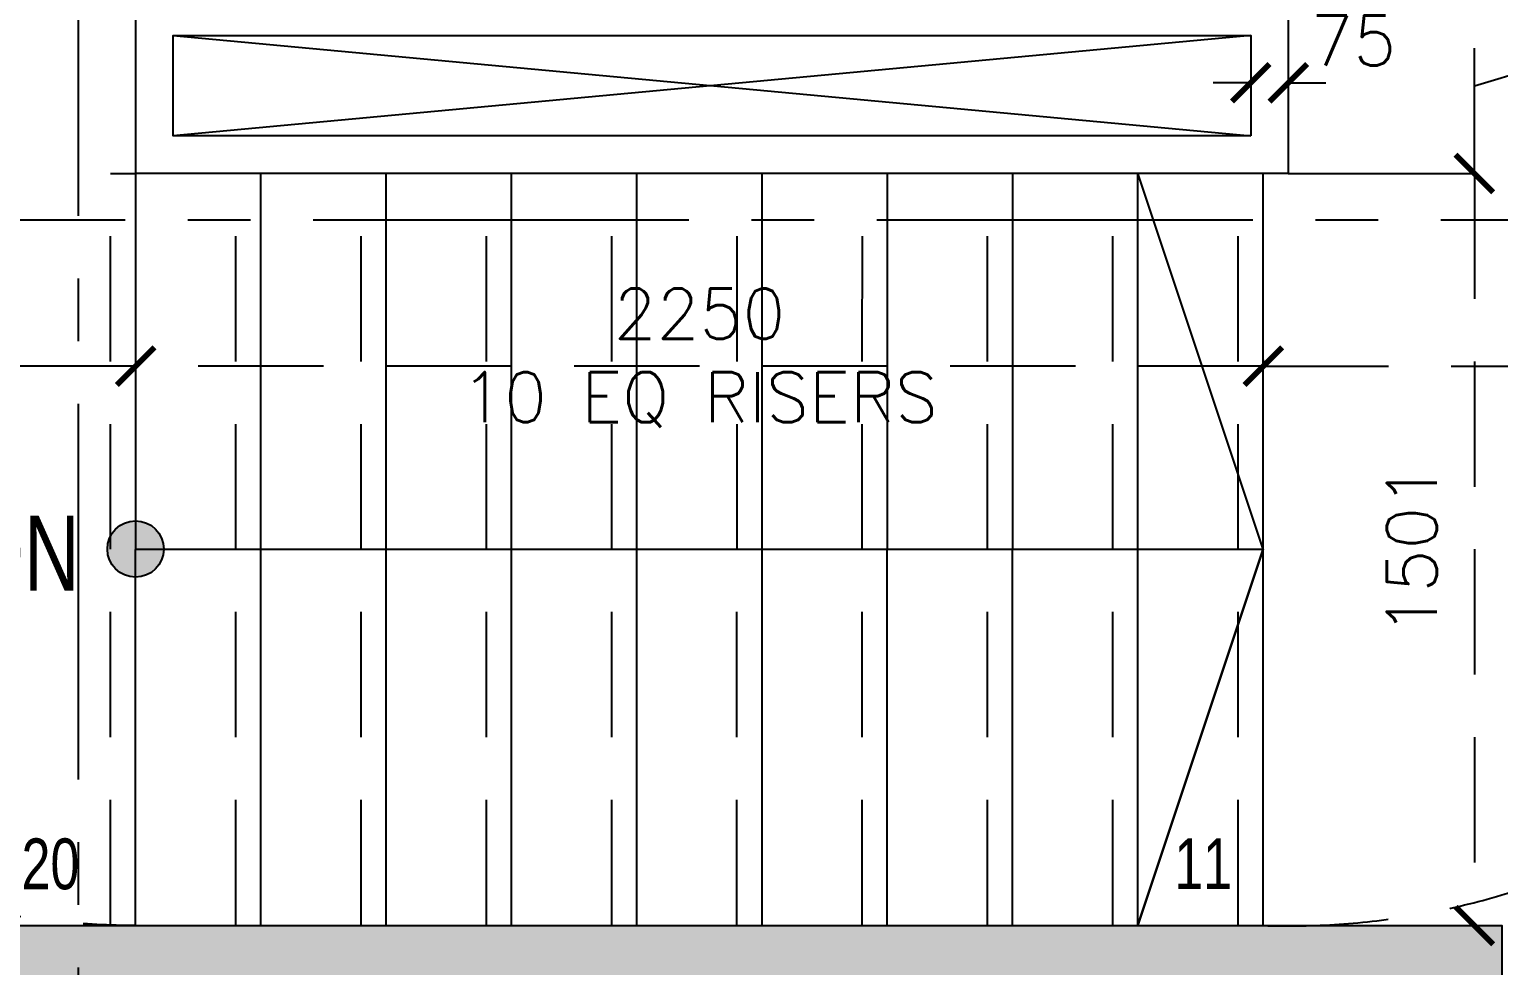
# Model space of a CAD drawing. Header units: millimetres. Extents: x 1135099 to 1230264, y -5736945 to -5695799.
# Drawn here: x 1209802 to 1212734, y -5719054 to -5717186 of the extents above; entities that cross this region are included whole.
import ezdxf

# ---------------------------------------------------------------- set-up
doc = ezdxf.new("R2010")
doc.units = ezdxf.units.MM
doc.header["$LTSCALE"] = 1000
doc.header["$MEASUREMENT"] = 0
for name, pattern in [('AUDIT_D_120904163729-0', [0]), ('T8 - TYPICAL FLOOR CORE$0$DASHED2', [0.375, 0.25, -0.125]), ('T8 - TYPICAL FLOOR CORE$0$HIDDEN', [0.375, 0.25, -0.125]), ('T8_REFUGE COLUMNS$0$CENTER2', [1.125, 0.75, -0.125, 0.125, -0.125])]:
    doc.linetypes.add(name, pattern=pattern)
doc.layers.get('0').update_dxf_attribs({"linetype": 'AUDIT_D_120904163729-0'})
for name, color, linetype in [('T8 - TYPICAL FLOOR CORE$0$A-DIMENSIONS', 2, 'T8 - TYPICAL FLOOR CORE$0$HIDDEN'), ('T8 - TYPICAL FLOOR CORE$0$A-FINISHED STAIRS', 1, 'Continuous'), ('T8 - TYPICAL FLOOR CORE$0$A-UNFINISHED STAIRS', 30, 'T8 - TYPICAL FLOOR CORE$0$DASHED2'), ('T8 - TYPICAL FLOOR CORE$0$A_rail', 253, 'Continuous'), ('T8 - TYPICAL FLOOR CORE$0$B-AR-ANNO-E DECK FLOOR$0$a-text', 4, 'Continuous'), ('T8 - TYPICAL FLOOR CORE$0$CUT-OUT', 49, 'Continuous'), ('T8 - TYPICAL FLOOR CORE$0$HATCH', 8, 'Continuous'), ('T8 - TYPICAL FLOOR CORE$0$STAIRS', 1, 'Continuous'), ('T8_REFUGE COLUMNS$0$A-CENTERLINE', 193, 'T8_REFUGE COLUMNS$0$CENTER2'), ('T8_REFUGE COLUMNS$1$A-RCC COLS', 3, 'Continuous'), ('T8_TYPICAL COLUMNS$0$A-RCC COLS', 3, 'Continuous')]:
    doc.layers.add(name, color=color, linetype=linetype)
doc.layers.add('T8 - TYPICAL FLOOR CORE$0$a-Text', color=4, linetype='Continuous', lineweight=0)
doc.layers.add('T8(T9 IS SIMILAR)$0$D&W', color=8, linetype='Continuous', lineweight=25)
doc.layers.add('T8_REFUGE COLUMNS$1$COL-HATCH', color=7, linetype='Continuous', lineweight=25, true_color=0xa3a3a3)
doc.styles.add('T8 - TYPICAL FLOOR CORE$0$ARIAL ARROW', font='swisscl.ttf')
doc.styles.add('T8 - TYPICAL FLOOR CORE$0$Romans 1', font='romans.shx', dxfattribs={"height": 100})
doc.dimstyles.new('T8 - TYPICAL FLOOR CORE$0$ALPINE S', dxfattribs={"dimscale": 0, "dimtxt": 100, "dimasz": 75, "dimexe": 0, "dimexo": 0, "dimgap": 75, "dimtad": 1, "dimdec": 0, "dimzin": 0, "dimdsep": 46, "dimtxsty": 'T8 - TYPICAL FLOOR CORE$0$Romans 1', "dimblk": 'T8 - TYPICAL FLOOR CORE$0$_ArchTick', "dimcen": 0.09, "dimclrd": 256, "dimclre": 256, "dimclrt": 7, "dimadec": 0, "dimazin": 0, "dimtfac": 1, "dimtdec": 0, "dimtofl": 0, "dimtmove": 1, "dimatfit": 0, "dimldrblk": 'T8 - TYPICAL FLOOR CORE$0$_Open90', "dimfxl": 1, "dimtolj": 1, "dimtzin": 0, "dimarcsym": 0})

# ---------------------------------------------------------------- blocks, each defined once
blk = doc.blocks.new('T8_REFUGE COLUMNS')
at = {"layer": 'T8_REFUGE COLUMNS$1$COL-HATCH', "linetype": 'ByBlock'}
h = blk.add_hatch(color=256, dxfattribs=at)
h.dxf.hatch_style = 1
h.paths.add_polyline_path([(1212742.1, -5719224.9), (1207452.1, -5719224.9), (1207452.1, -5718974.9), (1212742.1, -5718974.9)])
at = {"layer": 'T8_REFUGE COLUMNS$0$A-CENTERLINE'}
for p, q in [((1209902.1, -5728808.5), (1209902.1, -5698573.6)), ((1223494.9, -5717567.4), (1182495.9, -5717567.4))]:
    blk.add_line(p, q, dxfattribs=at)
at = {"layer": 'T8_REFUGE COLUMNS$1$A-RCC COLS', "linetype": 'ByBlock'}
blk.add_lwpolyline([(1212742.1, -5719224.9), (1207452.1, -5719224.9), (1207452.1, -5718974.9), (1212742.1, -5718974.9)], close=True, dxfattribs=at)
blk = doc.blocks.new('T8_TYPICAL COLUMNS')
at = {"layer": 'T8_TYPICAL COLUMNS$0$A-RCC COLS', "linetype": 'ByBlock'}
blk.add_blockref('T8_REFUGE COLUMNS', (0, 0), dxfattribs=at)
blk = doc.blocks.new('T8 - TYPICAL FLOOR CORE$0$A$C29262D9E')
at = {"layer": 'T8 - TYPICAL FLOOR CORE$0$STAIRS'}
h = blk.add_hatch(color=7, dxfattribs=at)
edge = h.paths.add_edge_path()
edge.add_arc((0, 0), 0.075, 0, 360)
at = {"layer": 'T8 - TYPICAL FLOOR CORE$0$STAIRS', "color": 7}
blk.add_circle((0, 0), 0.075, dxfattribs=at)
blk = doc.blocks.new('T8 - TYPICAL FLOOR CORE$0$_ArchTick')
at = {"color": 0, "linetype": 'ByBlock', "const_width": 0.15}
blk.add_lwpolyline([(-0.5, -0.5), (0.5, 0.5)], dxfattribs=at)
blk = doc.blocks.new('*D870')
at = {"layer": 'T8 - TYPICAL FLOOR CORE$0$A-DIMENSIONS', "linetype": 'T8 - TYPICAL FLOOR CORE$0$HIDDEN', "lineweight": -2, "transparency": 16777216}
for p, q in [((1208515.7, -5717976.4), (1208515.7, -5717858.5)), ((1210015.9, -5718058.1), (1210015.9, -5717858.5))]:
    blk.add_line(p, q, dxfattribs=at)
at = {"layer": 'T8 - TYPICAL FLOOR CORE$0$A-DIMENSIONS', "lineweight": -2, "transparency": 16777216}
blk.add_line((1210015.9, -5717858.5), (1208515.7, -5717858.5), dxfattribs=at)
at = {"layer": 'T8 - TYPICAL FLOOR CORE$0$A-DIMENSIONS', "linetype": 'ByBlock', "lineweight": -2, "transparency": 16777216, "xscale": 75, "yscale": 75, "zscale": 75, "rotation": 180}
blk.add_blockref('T8 - TYPICAL FLOOR CORE$0$_ArchTick', (1208515.7, -5717858.5), dxfattribs=at)
at = {"layer": 'T8 - TYPICAL FLOOR CORE$0$A-DIMENSIONS', "linetype": 'ByBlock', "lineweight": -2, "transparency": 16777216, "xscale": 75, "yscale": 75, "zscale": 75}
blk.add_blockref('T8 - TYPICAL FLOOR CORE$0$_ArchTick', (1210015.9, -5717858.5), dxfattribs=at)
at = {"layer": 'T8 - TYPICAL FLOOR CORE$0$A-DIMENSIONS', "color": 7, "linetype": 'ByBlock', "transparency": 16777216, "insert": (1209265.8, -5717733.5), "char_height": 100, "attachment_point": 5, "style": 'T8 - TYPICAL FLOOR CORE$0$Romans 1'}
blk.add_mtext('\\A1;1500', dxfattribs=at)
blk = doc.blocks.new('T8 - TYPICAL FLOOR CORE$0$_Open90')
at = {"color": 0, "linetype": 'ByBlock', "lineweight": -2}
for p, q in [((-0.5, 0.5), (0, 0)), ((0, 0), (-1, 0)), ((0, 0), (-0.5, -0.5))]:
    blk.add_line(p, q, dxfattribs=at)
blk = doc.blocks.new('*D871')
at = {"layer": 'T8 - TYPICAL FLOOR CORE$0$A-DIMENSIONS', "linetype": 'T8 - TYPICAL FLOOR CORE$0$HIDDEN', "lineweight": -2, "transparency": 16777216}
for p, q in [((1212265.9, -5717846.2), (1212265.9, -5717858.5)), ((1213815.7, -5717846.2), (1213815.7, -5717858.5))]:
    blk.add_line(p, q, dxfattribs=at)
at = {"layer": 'T8 - TYPICAL FLOOR CORE$0$A-DIMENSIONS', "lineweight": -2, "transparency": 16777216}
blk.add_line((1212265.9, -5717858.5), (1213815.7, -5717858.5), dxfattribs=at)
at = {"layer": 'T8 - TYPICAL FLOOR CORE$0$A-DIMENSIONS', "linetype": 'ByBlock', "lineweight": -2, "transparency": 16777216, "xscale": 75, "yscale": 75, "zscale": 75, "rotation": 180}
blk.add_blockref('T8 - TYPICAL FLOOR CORE$0$_ArchTick', (1212265.9, -5717858.5), dxfattribs=at)
at = {"layer": 'T8 - TYPICAL FLOOR CORE$0$A-DIMENSIONS', "linetype": 'ByBlock', "lineweight": -2, "transparency": 16777216, "xscale": 75, "yscale": 75, "zscale": 75}
blk.add_blockref('T8 - TYPICAL FLOOR CORE$0$_ArchTick', (1213815.7, -5717858.5), dxfattribs=at)
at = {"layer": 'T8 - TYPICAL FLOOR CORE$0$A-DIMENSIONS', "color": 7, "linetype": 'ByBlock', "transparency": 16777216, "insert": (1213040.8, -5717733.5), "char_height": 100, "attachment_point": 5, "style": 'T8 - TYPICAL FLOOR CORE$0$Romans 1'}
blk.add_mtext('\\A1;1550', dxfattribs=at)
blk = doc.blocks.new('*D872')
at = {"layer": 'T8 - TYPICAL FLOOR CORE$0$A-DIMENSIONS', "linetype": 'T8 - TYPICAL FLOOR CORE$0$HIDDEN', "lineweight": -2, "transparency": 16777216}
for p, q in [((1210015.9, -5718058.1), (1210015.9, -5717858.5)), ((1212265.9, -5718058.1), (1212265.9, -5717858.5))]:
    blk.add_line(p, q, dxfattribs=at)
at = {"layer": 'T8 - TYPICAL FLOOR CORE$0$A-DIMENSIONS', "lineweight": -2, "transparency": 16777216}
blk.add_line((1212265.9, -5717858.5), (1210015.9, -5717858.5), dxfattribs=at)
at = {"layer": 'T8 - TYPICAL FLOOR CORE$0$A-DIMENSIONS', "linetype": 'ByBlock', "lineweight": -2, "transparency": 16777216, "xscale": 75, "yscale": 75, "zscale": 75, "rotation": 180}
blk.add_blockref('T8 - TYPICAL FLOOR CORE$0$_ArchTick', (1210015.9, -5717858.5), dxfattribs=at)
at = {"layer": 'T8 - TYPICAL FLOOR CORE$0$A-DIMENSIONS', "linetype": 'ByBlock', "lineweight": -2, "transparency": 16777216, "xscale": 75, "yscale": 75, "zscale": 75}
blk.add_blockref('T8 - TYPICAL FLOOR CORE$0$_ArchTick', (1212265.9, -5717858.5), dxfattribs=at)
at = {"layer": 'T8 - TYPICAL FLOOR CORE$0$A-DIMENSIONS', "color": 7, "linetype": 'ByBlock', "transparency": 16777216, "insert": (1211140.9, -5717841.9), "char_height": 100, "attachment_point": 5, "style": 'T8 - TYPICAL FLOOR CORE$0$Romans 1'}
blk.add_mtext('\\A1;2250\\P10 EQ RISERS', dxfattribs=at)
blk = doc.blocks.new('*D854')
at = {"layer": 'T8 - TYPICAL FLOOR CORE$0$A-DIMENSIONS', "lineweight": -2, "transparency": 16777216}
for p, q in [((1212240.9, -5717293), (1212165.9, -5717293)), ((1212315.9, -5717293), (1212390.9, -5717293))]:
    blk.add_line(p, q, dxfattribs=at)
at = {"layer": 'T8 - TYPICAL FLOOR CORE$0$A-DIMENSIONS', "linetype": 'T8 - TYPICAL FLOOR CORE$0$HIDDEN', "lineweight": -2, "transparency": 16777216}
for p, q in [((1212240.9, -5717299), (1212240.9, -5717293)), ((1212315.9, -5717299), (1212315.9, -5717293))]:
    blk.add_line(p, q, dxfattribs=at)
at = {"layer": 'T8 - TYPICAL FLOOR CORE$0$A-DIMENSIONS', "linetype": 'ByBlock', "lineweight": -2, "transparency": 16777216, "xscale": 75, "yscale": 75, "zscale": 75}
blk.add_blockref('T8 - TYPICAL FLOOR CORE$0$_ArchTick', (1212240.9, -5717293), dxfattribs=at)
at = {"layer": 'T8 - TYPICAL FLOOR CORE$0$A-DIMENSIONS', "linetype": 'ByBlock', "lineweight": -2, "transparency": 16777216, "xscale": 75, "yscale": 75, "zscale": 75, "rotation": 180}
blk.add_blockref('T8 - TYPICAL FLOOR CORE$0$_ArchTick', (1212315.9, -5717293), dxfattribs=at)
at = {"layer": 'T8 - TYPICAL FLOOR CORE$0$A-DIMENSIONS', "color": 7, "linetype": 'ByBlock', "transparency": 16777216, "insert": (1212445.7, -5717208.9), "char_height": 100, "attachment_point": 5, "style": 'T8 - TYPICAL FLOOR CORE$0$Romans 1'}
blk.add_mtext('\\A1;75', dxfattribs=at)
blk = doc.blocks.new('*D863')
at = {"layer": 'T8 - TYPICAL FLOOR CORE$0$A-DIMENSIONS', "linetype": 'T8 - TYPICAL FLOOR CORE$0$HIDDEN', "lineweight": -2, "transparency": 16777216}
for p, q in [((1212315.9, -5717474), (1212687.2, -5717474)), ((1212315.9, -5718974.9), (1212687.2, -5718974.9))]:
    blk.add_line(p, q, dxfattribs=at)
at = {"layer": 'T8 - TYPICAL FLOOR CORE$0$A-DIMENSIONS', "lineweight": -2, "transparency": 16777216}
blk.add_line((1212687.2, -5717474), (1212687.2, -5718974.9), dxfattribs=at)
at = {"layer": 'T8 - TYPICAL FLOOR CORE$0$A-DIMENSIONS', "linetype": 'ByBlock', "lineweight": -2, "transparency": 16777216, "xscale": 75, "yscale": 75, "zscale": 75}
for p, rotation in [((1212687.2, -5717474), 90), ((1212687.2, -5718974.9), 270)]:
    blk.add_blockref('T8 - TYPICAL FLOOR CORE$0$_ArchTick', p, dxfattribs=dict(at, rotation=rotation))
at = {"layer": 'T8 - TYPICAL FLOOR CORE$0$A-DIMENSIONS', "color": 7, "linetype": 'ByBlock', "transparency": 16777216, "insert": (1212562.2, -5718224.4), "char_height": 100, "attachment_point": 5, "rotation": 90, "style": 'T8 - TYPICAL FLOOR CORE$0$Romans 1'}
blk.add_mtext('\\A1;1501', dxfattribs=at)
blk = doc.blocks.new('*D865')
at = {"layer": 'T8 - TYPICAL FLOOR CORE$0$A-DIMENSIONS', "lineweight": -2, "transparency": 16777216}
for p, q in [((1212949.7, -5717220.3), (1212949.7, -5716813.2)), ((1212687.2, -5717124.1), (1212687.2, -5717049.1)), ((1212687.2, -5717474), (1212687.2, -5717124.1)), ((1212687.2, -5717299), (1212949.7, -5717220.3)), ((1212687.2, -5717474), (1212687.2, -5717549))]:
    blk.add_line(p, q, dxfattribs=at)
at = {"layer": 'T8 - TYPICAL FLOOR CORE$0$A-DIMENSIONS', "linetype": 'T8 - TYPICAL FLOOR CORE$0$HIDDEN', "lineweight": -2, "transparency": 16777216}
for p, q in [((1212501.6, -5717124.1), (1212687.2, -5717124.1)), ((1212501.6, -5717474), (1212687.2, -5717474))]:
    blk.add_line(p, q, dxfattribs=at)
at = {"layer": 'T8 - TYPICAL FLOOR CORE$0$A-DIMENSIONS', "linetype": 'ByBlock', "lineweight": -2, "transparency": 16777216, "xscale": 75, "yscale": 75, "zscale": 75}
for p, rotation in [((1212687.2, -5717124.1), 270), ((1212687.2, -5717474), 90)]:
    blk.add_blockref('T8 - TYPICAL FLOOR CORE$0$_ArchTick', p, dxfattribs=dict(at, rotation=rotation))
at = {"layer": 'T8 - TYPICAL FLOOR CORE$0$A-DIMENSIONS', "color": 7, "linetype": 'ByBlock', "transparency": 16777216, "insert": (1212824.7, -5717016.7), "char_height": 100, "attachment_point": 5, "rotation": 90, "style": 'T8 - TYPICAL FLOOR CORE$0$Romans 1'}
blk.add_mtext('\\A1;350', dxfattribs=at)
blk = doc.blocks.new('T8 - TYPICAL FLOOR CORE')
at = {"layer": 'T8 - TYPICAL FLOOR CORE$0$A-FINISHED STAIRS'}
for p, q in [((1210015.7, -5718974), (1210015.9, -5717474, 0.4)), ((1210265.7, -5718974), (1210265.9, -5717474, 0.4)), ((1210515.7, -5718974), (1210515.9, -5717474, 0.4)), ((1210765.7, -5718974), (1210765.9, -5717474, 0.4)), ((1211015.7, -5718974), (1211015.9, -5717474, 0.4)), ((1211265.7, -5718974), (1211265.9, -5717474, 0.4)), ((1211515.7, -5718974), (1211515.9, -5717474, 0.4)), ((1211765.7, -5718974), (1211765.9, -5717474, 0.4)), ((1212015.7, -5718974), (1212015.9, -5717474, 0.4)), ((1212265.7, -5718974), (1212265.9, -5717474, 0.4))]:
    blk.add_line(p, q, dxfattribs=at)
at = {"layer": 'T8 - TYPICAL FLOOR CORE$0$A-UNFINISHED STAIRS', "linetype": 'T8 - TYPICAL FLOOR CORE$0$HIDDEN'}
for p, q in [((1209965.7, -5718974), (1209965.9, -5717474, 0.4)), ((1210215.7, -5718974), (1210215.9, -5717474, 0.4)), ((1210465.7, -5718974), (1210465.9, -5717474, 0.4)), ((1210715.7, -5718974), (1210715.9, -5717474, 0.4)), ((1210965.7, -5718974), (1210965.9, -5717474, 0.4)), ((1211215.7, -5718974), (1211215.9, -5717474, 0.4)), ((1211465.7, -5718974), (1211465.9, -5717474, 0.4)), ((1211715.7, -5718974), (1211715.9, -5717474, 0.4)), ((1211965.7, -5718974), (1211965.9, -5717474, 0.4)), ((1212215.7, -5718974), (1212215.9, -5717474, 0.4))]:
    blk.add_line(p, q, dxfattribs=at)
at = {"layer": 'T8 - TYPICAL FLOOR CORE$0$A-UNFINISHED STAIRS', "linetype": 'T8 - TYPICAL FLOOR CORE$0$HIDDEN', "elevation": 0.4}
blk.add_lwpolyline([(1209965.9, -5717474), (1210015.9, -5717474)], dxfattribs=at)
at = {"layer": 'T8 - TYPICAL FLOOR CORE$0$A_rail'}
for points in [[(1212315.9, -5717474), (1210015.9, -5717474), (1210015.9, -5717124), (1212315.9, -5717124)], [(1212240.9, -5717399), (1210090.9, -5717399), (1210090.9, -5717199), (1212240.9, -5717199)]]:
    blk.add_lwpolyline(points, close=True, dxfattribs=at)
at = {"layer": 'T8 - TYPICAL FLOOR CORE$0$CUT-OUT'}
for p, q in [((1212240.9, -5717199), (1210090.9, -5717399)), ((1210090.9, -5717199), (1212240.9, -5717399))]:
    blk.add_line(p, q, dxfattribs=at)
at = {"layer": 'T8 - TYPICAL FLOOR CORE$0$HATCH', "linetype": 'T8 - TYPICAL FLOOR CORE$0$HIDDEN'}
for centre, radius, start, end in [((1210016, -5717473.8, 0.7), 1500.2, 180.0714, 269.9908), ((1212315.7, -5717475.6, 0.7), 1500, 268.0898, 0)]:
    blk.add_arc(centre, radius, start, end, dxfattribs=at)
at = {"layer": 'T8 - TYPICAL FLOOR CORE$0$STAIRS', "color": 7, "elevation": -0.8}
blk.add_lwpolyline([(1210015.7, -5718223.4), (1212265.8, -5718224), (1212015.7, -5718974), (1212265.8, -5718224), (1212015.9, -5717473.3)], dxfattribs=at)
at = {"layer": 'T8 - TYPICAL FLOOR CORE$0$B-AR-ANNO-E DECK FLOOR$0$a-text', "xscale": 750, "yscale": 750, "zscale": 750}
blk.add_blockref('T8 - TYPICAL FLOOR CORE$0$A$C29262D9E', (1210015.7, -5718223.4, -0.7), dxfattribs=at)
at = {"layer": 'T8 - TYPICAL FLOOR CORE$0$a-Text', "linetype": 'ByBlock', "style": 'T8 - TYPICAL FLOOR CORE$0$ARIAL ARROW'}
for s, p in [('20', (1209788.1, -5718902.3, 0)), ('11', (1212088.2, -5718902))]:
    blk.add_text(s, height=101.25, dxfattribs=at).set_placement(p)
at = {"layer": 'T8 - TYPICAL FLOOR CORE$0$a-Text', "linetype": 'ByBlock', "insert": (1209368.6, -5718306.7), "char_height": 150, "width": 821.633, "attachment_point": 7, "style": 'T8 - TYPICAL FLOOR CORE$0$ARIAL ARROW'}
blk.add_mtext('\\pi313.45418;DN', dxfattribs=at)
at = {"layer": 'T8 - TYPICAL FLOOR CORE$0$A-DIMENSIONS', "linetype": 'ByBlock'}
for base, p1, p2, picture, middle in [((1212687.2, -5717124.1), (1212501.6, -5717474), (1212501.6, -5717124.1), '*D865', (1212824.7, -5717145.3)), ((1212687.2, -5718974.9), (1212315.9, -5717474), (1212315.9, -5718974.9), '*D863', (1212562.2, -5718224.4))]:
    dim = blk.add_linear_dim(base=base, p1=p1, p2=p2, angle=90, dimstyle='T8 - TYPICAL FLOOR CORE$0$ALPINE S', override={"dimscale": 1, "dimfxl": 5, "dimarcsym": 1}, dxfattribs=at)
    dim.commit()
    dim.dimension.update_dxf_attribs({"geometry": picture, "text_midpoint": middle})
dim = blk.add_linear_dim(base=(1212315.9, -5717293), p1=(1212240.9, -5717299), p2=(1212315.9, -5717299), dimstyle='T8 - TYPICAL FLOOR CORE$0$ALPINE S', override={"dimscale": 1, "dimfxl": 5, "dimarcsym": 1}, dxfattribs=at)
dim.commit()
dim.dimension.update_dxf_attribs({"geometry": '*D854', "text_midpoint": (1212445.7, -5717333.9), "dimtype": 128})
dim = blk.add_linear_dim(base=(1210015.9, -5717858.5), p1=(1212265.9, -5718058.1, 0.4), p2=(1210015.9, -5718058.1), text='<>\\P10 EQ RISERS', dimstyle='T8 - TYPICAL FLOOR CORE$0$ALPINE S', override={"dimscale": 1, "dimfxl": 5, "dimarcsym": 1}, dxfattribs=at)
dim.commit()
dim.dimension.update_dxf_attribs({"geometry": '*D872', "text_midpoint": (1211140.9, -5718055), "dimtype": 128})
for base, p1, p2, picture, middle in [((1208515.7, -5717858.5), (1210015.9, -5718058.1, 0.4), (1208515.7, -5717976.4), '*D870', (1209265.8, -5717733.5)), ((1213815.7, -5717858.5), (1212265.9, -5717846.2, 0.3), (1213815.7, -5717846.2), '*D871', (1213040.8, -5717733.5))]:
    dim = blk.add_linear_dim(base=base, p1=p1, p2=p2, dimstyle='T8 - TYPICAL FLOOR CORE$0$ALPINE S', override={"dimscale": 1, "dimfxl": 5, "dimarcsym": 1}, dxfattribs=at)
    dim.commit()
    dim.dimension.update_dxf_attribs({"geometry": picture, "text_midpoint": middle})
blk = doc.blocks.new('T8(T9 IS SIMILAR)')
at = {"layer": 'T8(T9 IS SIMILAR)$0$D&W', "linetype": 'ByBlock'}
blk.add_blockref('T8 - TYPICAL FLOOR CORE', (0, 0), dxfattribs=at)
blk.add_blockref('T8_TYPICAL COLUMNS', (0, 0), dxfattribs=at)

msp = doc.modelspace()

# ---------------------------------------------------------------- block references
at = {"linetype": 'ByBlock'}
msp.add_blockref('T8(T9 IS SIMILAR)', (-1.4, 0.2, -0.6), dxfattribs=at)

doc.saveas('drawing.dxf')
